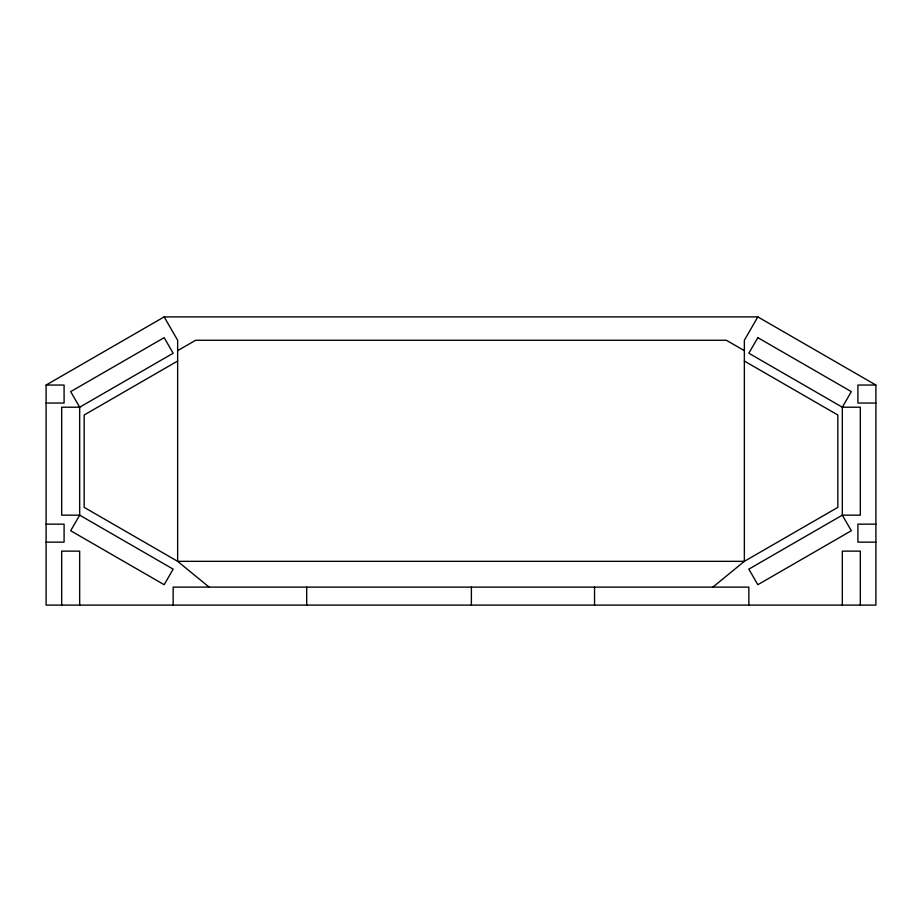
<?xml version="1.0" encoding="UTF-8"?>
<svg xmlns="http://www.w3.org/2000/svg" width="922" height="922" viewBox="0 0 922 922"><rect width="100%" height="100%" fill="white"/><g stroke="black" fill="none" stroke-linecap="round" stroke-linejoin="round"><path stroke-width="1.38" d="M757.838 316.891L164.162 316.891L46.1 385.05L46.1 605.109L875.9 605.109L875.9 385.05L757.838 316.891L744.354 340.264L744.354 561.337L712.867 587.118M177.646 350.648L195.637 340.264L726.363 340.264L744.354 350.648M177.646 361.032L84.167 415.004L84.167 507.365L177.646 561.337L209.133 587.118M46.1 385.05L64.091 385.05L64.091 403.041L46.1 403.041M875.9 385.05L857.909 385.05L857.909 403.041L875.9 403.041M46.1 524.157L64.091 524.157L64.091 542.148L46.1 542.148M875.9 524.157L857.909 524.157L857.909 542.148L875.9 542.148M744.354 361.032L837.833 415.004L837.833 507.365L744.354 561.337L177.646 561.337L177.646 340.264L164.162 316.891M860.318 605.109L860.318 551.137L842.328 551.137L842.328 605.109M748.848 605.109L748.848 587.118L173.152 587.118L173.152 605.109M594.54 587.118L594.54 605.109M471.384 587.118L471.384 605.109M306.692 587.118L306.692 605.109M79.672 605.109L79.672 551.137L61.682 551.137L61.682 605.109M79.672 515.156L70.671 530.738L164.162 584.709L173.152 569.128L79.672 515.156L61.682 515.156L61.682 407.213L79.672 407.213L173.152 353.241L164.162 337.659L70.671 391.631L79.672 407.213L79.672 515.156M757.838 337.659L748.848 353.241L842.328 407.213L860.318 407.213L860.318 515.156L842.328 515.156L748.848 569.128L757.838 584.709L851.329 530.738L842.328 515.156L842.328 407.213L851.329 391.631L757.838 337.659"/></g></svg>
